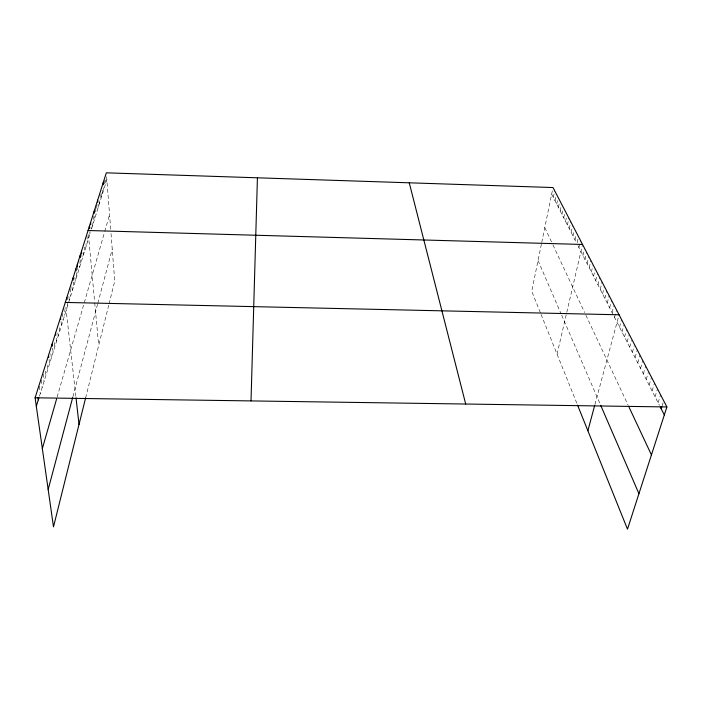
<?xml version="1.0" encoding="UTF-8"?>
<svg xmlns="http://www.w3.org/2000/svg" width="702" height="702" viewBox="0 0 702 702"><rect width="100%" height="100%" fill="white"/><g stroke="black" fill="none" stroke-linecap="round" stroke-linejoin="round"><path stroke-width="0.53" stroke-dasharray="3.51 2.63" d="M541.374 244.243L531.73 291.225L540.68 313.469M541.751 242.401L552.816 188.496M553.316 197.42L554.694 190.786M555.001 200.719L556.195 195.016M556.712 204.063L557.914 198.333M558.432 207.45L559.652 201.693M560.187 210.872L561.416 205.098M561.951 214.338L563.197 208.538M563.741 217.848L565.005 212.022M565.558 221.402L566.83 215.558M567.391 225L568.892 218.155M569.252 228.641L570.77 221.771M571.138 232.327L572.674 225.43M573.043 236.065L574.376 230.124M574.973 239.847L576.324 233.889M577.158 242.681L578.527 236.697M578.913 247.56L580.528 240.558M557.063 354.168L566.558 313.294M566.777 312.337L582.555 244.463M582.95 255.484L584.371 249.429M585.012 259.521L586.688 252.43M587.1 263.619L588.803 256.493M589.215 267.76L590.935 260.618M591.365 271.972L592.857 265.812M593.541 276.228L595.305 269.024M595.744 280.554L597.534 273.315M85.626 397.929L108.819 304.843M109.064 303.861L114.724 281.16L110.916 232.125M597.981 284.933L599.789 277.667M600.245 289.373L602.079 282.081M602.544 293.875L604.132 287.601M604.878 298.438L606.756 291.093M607.239 303.071L609.143 295.691M609.634 307.774L611.574 300.359M612.065 312.539L613.785 306.028M72.903 396.735L97.552 304.264M97.832 303.203L112.241 249.157M614.54 317.374L616.523 309.907M594.936 404.492L619.059 314.786M619.506 327.106L621.542 319.577M621.998 332.002L623.815 325.395M624.534 336.969L626.64 329.387M627.105 342.006L628.974 335.345M629.72 347.121L631.607 340.435M632.37 352.316L634.283 345.603M57.143 397.078L104.51 232.318M104.765 231.414L109.565 214.707M635.056 357.581L637.276 349.886M637.785 362.925L640.04 355.203M640.557 368.357L642.839 360.6M643.365 373.868L645.682 366.084M646.226 379.466L648.279 372.63M649.122 385.144L651.509 377.307M652.07 390.917L654.492 383.046M39.426 396.253L90.602 231.923M91.523 228.975L106.853 179.738M655.063 396.779L657.52 388.882M658.099 402.737L660.6 394.814M662.135 405.8L663.092 402.825M551.658 194.156L576.439 242.725M577.922 245.621L659.424 405.326M544.796 227.571L552.518 244.033M552.93 244.919L584.652 312.539M585.907 315.216L628.22 405.414M538.03 260.547L560.959 313.54M561.679 315.189L600.315 404.457M541.075 314.435L577.158 404.106M39.242 386.197L40.26 393.559M41.19 380.036L42.19 387.364M43.112 373.973L44.086 381.274M45.402 371.13L45.955 375.28M47.253 365.251L47.789 369.392M49.061 359.468L49.596 363.592M50.851 353.782L51.369 357.88M52.606 348.174L53.124 352.264M54.344 342.664L54.844 346.735M56.169 338.259L56.537 341.295M57.845 332.906L58.205 335.942M59.494 327.65L59.854 330.66M61.004 321.463L61.469 325.465M62.259 313.364L63.066 320.349M65.848 307.371L75.921 396.893M63.838 308.353L64.637 315.312M67.532 303.325L67.752 305.3M68.866 296.411L69.296 300.333M70.077 288.601L70.823 295.437M71.911 286.723L72.324 290.619M74.86 277.325L75.263 281.186M73.394 281.993L73.807 285.863M76.299 272.736L76.694 276.579M77.527 266.295L78.115 272.034M80.563 259.88L80.879 263.136M78.738 259.933L79.51 267.55M81.713 253.387L82.239 258.784M84.582 247.043L84.889 250.254M83.371 252.343L83.573 254.493M85.995 243.954L86.197 246.086M88.443 234.731L94.638 301.755M94.735 302.755L98.684 345.524M86.881 235.6L87.478 241.962M89.795 231.792L89.988 233.898M92.155 222.92L92.436 226.053M90.935 226.807L91.12 228.905M94.63 216.339L94.814 218.41M93.076 215.97L93.629 222.201M95.446 208.476L95.981 214.663M98.008 204.247L98.271 207.318M96.604 204.808L97.13 210.969M99.991 194.077L100.5 200.158M99.131 200.658L99.386 203.712M102.431 190.163L102.667 193.182M101.342 193.62L101.588 196.648M104.317 180.396L104.791 186.372M103.58 187.75L103.738 189.759M106.625 176.772L110.767 230.203M105.598 180.063L105.826 183.038"/><path stroke-width="1.05" d="M251.018 400.921L257.423 177.799M85.626 397.929L53.492 526.869L35.1 397.788L106.318 172.824L553.009 187.548L666.9 406.949L627.491 529.176L577.553 405.089M48.166 489.505L72.666 397.622M587.881 430.747L594.682 405.44M42.339 448.578L56.59 398.999M36.311 406.256L38.864 398.052M661.187 408.783L661.819 406.8M35.1 397.788L666.9 406.949M65.286 302.43L619.059 314.786M88.057 230.51L582.555 244.463M660.31 407.055L664.329 414.935M629.089 407.265L651.438 454.905M600.693 405.317L638.934 493.681M409.248 182.81L465.698 404.036M38.005 397.744L38.303 399.85M48.535 355.352L48.798 357.406M52.097 344.094L52.352 346.139M55.555 333.187L55.8 335.214M60.53 317.453L60.767 319.454M76.027 397.894L79.019 424.438M66.874 297.42L67.094 299.385M72.982 278.115L73.192 280.054M75.904 268.892L76.106 270.814M77.334 264.382L77.527 266.295M80.133 255.546L80.344 257.713M81.502 251.228L81.713 253.387M89.312 226.535L89.505 228.641M90.558 222.613L90.742 224.71M94.182 211.162L94.358 213.232M97.666 200.167L97.832 202.202M103.176 182.748L103.334 184.749"/></g></svg>
